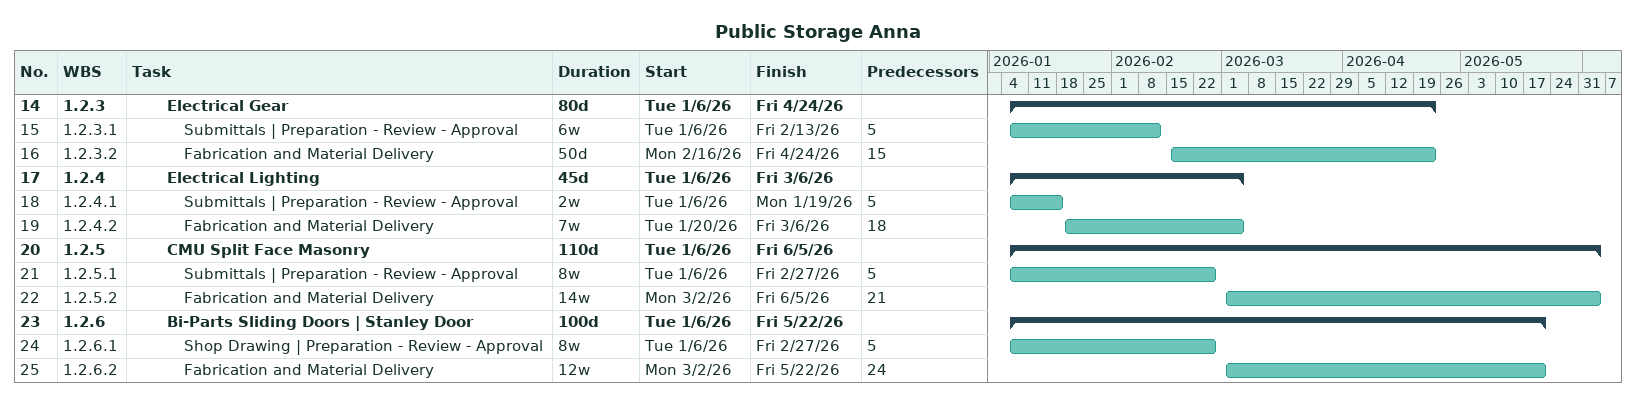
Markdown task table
Public Storage Anna

| ID | WBS | Task | Duration | Start | Finish | Predecessors |
|---|---|---|---|---|---|---|
| 14 | 1.2.3 | **Electrical Gear** | 80d | 2026-01-06 | 2026-04-24 |  |
| 15 | 1.2.3.1 | Submittals \| Preparation - Review - Approval | 6w | 2026-01-06 | 2026-02-13 | 5 |
| 16 | 1.2.3.2 | Fabrication and Material Delivery | 50d | 2026-02-16 | 2026-04-24 | 15 |
| 17 | 1.2.4 | **Electrical Lighting** | 45d | 2026-01-06 | 2026-03-06 |  |
| 18 | 1.2.4.1 | Submittals \| Preparation - Review - Approval | 2w | 2026-01-06 | 2026-01-19 | 5 |
| 19 | 1.2.4.2 | Fabrication and Material Delivery | 7w | 2026-01-20 | 2026-03-06 | 18 |
| 20 | 1.2.5 | **CMU Split Face Masonry** | 110d | 2026-01-06 | 2026-06-05 |  |
| 21 | 1.2.5.1 | Submittals \| Preparation - Review - Approval | 8w | 2026-01-06 | 2026-02-27 | 5 |
| 22 | 1.2.5.2 | Fabrication and Material Delivery | 14w | 2026-03-02 | 2026-06-05 | 21 |
| 23 | 1.2.6 | **Bi-Parts Sliding Doors \| Stanley Door** | 100d | 2026-01-06 | 2026-05-22 |  |
| 24 | 1.2.6.1 | Shop Drawing \| Preparation - Review - Approval | 8w | 2026-01-06 | 2026-02-27 | 5 |
| 25 | 1.2.6.2 | Fabrication and Material Delivery | 12w | 2026-03-02 | 2026-05-22 | 24 |
